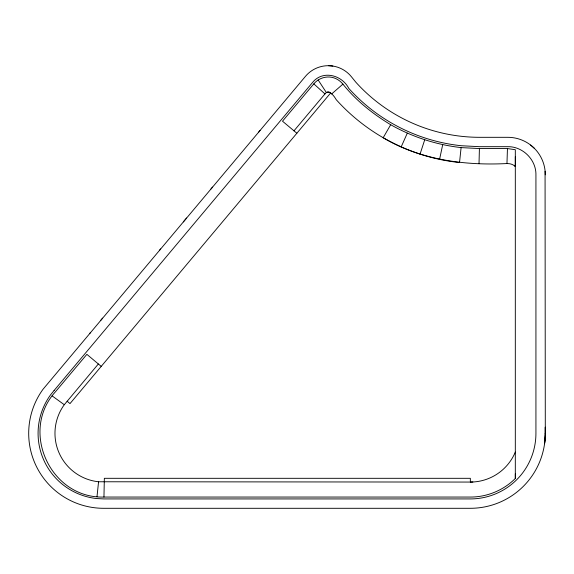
<?xml version="1.0" encoding="UTF-8"?>
<svg xmlns="http://www.w3.org/2000/svg" width="574" height="574" viewBox="0 0 574 574"><rect width="100%" height="100%" fill="white"/><g stroke="black" fill="none" stroke-linecap="round" stroke-linejoin="round"><path stroke-width="0.86" d="M101.225 366.384L86.875 354.345L55.549 391.669C19.394 431.038 50.584 498.713 103.951 497.055L470.343 497.055C487.01 497.12 503.556 490.282 515.316 478.472L515.316 473.837M515.316 156.695L515.316 166.517L514.634 165.915A11.186 11.186 0 0 0 509.281 163.698L506.964 163.547C464.366 165.743 420.39 159.794 383.188 137.724L390.693 124.723C372.741 113.882 356.045 100.572 342.915 84.127C340.526 81.221 337.376 78.961 333.774 77.813C326.671 75.538 318.498 78.093 313.82 83.869L282.501 121.193L296.858 133.24M545.3 433.607L545.3 427.149L545.293 433.743M103.951 497.055L104.346 478.314L470.343 478.314L470.343 482.067L98.57 481.765A48.69 48.69 0 0 1 64.274 404.72L52.126 395.895M479.025 163.547L479.412 148.558L507.452 148.558L515.316 149.714L515.316 478.472M506.964 163.547L507.452 148.558M96.999 496.689L98.57 481.765M390.693 124.723C412.347 136.985 436.376 144.792 461.101 147.597L459.53 162.528A193.051 193.051 0 0 1 336.249 99.711C334.448 96.583 328.974 88.432 324.956 93.928L293.988 130.829M544.568 443.731L545.3 433.341L545.07 171.31M439.576 159.364L442.697 144.684M420.053 154.133L424.695 139.862M515.316 452.075L514.849 453.159A48.725 48.725 0 0 1 470.343 482.067L472.89 481.995M401.19 146.894L407.296 133.182M514.634 165.915L515.316 165.025M64.274 404.72L98.355 363.981M89.695 333.487L90.211 332.87M100.515 320.586L102.581 318.125M159.464 250.343L160.641 248.929M183.328 221.894L186.579 218.02M210.952 188.975L212.524 187.102M258.709 132.063L260.044 130.47M330.653 92.966L69.992 403.615L67.122 401.204M331.614 93.985L342.915 84.127M461.101 147.597L479.412 148.558M328.529 65.701L332.884 66.06M530.634 145.057L534.322 148.293M313.82 83.869L324.956 93.928M318.161 79.98L326.384 92.565A3.451 3.451 0 0 1 330.602 92.916M545.3 174.79A37.482 37.482 0 0 0 507.818 137.315L479.713 137.315A166.776 166.776 0 0 1 355.772 82.132L351.396 76.729A29.755 29.755 0 0 0 305.476 76.328L43.014 389.28A74.957 74.957 0 0 0 103.657 508.299L470.343 508.299A74.957 74.957 0 0 0 545.3 433.341A99.754 86.387 0 0 1 544.661 443.128M54.107 390.478L50.605 394.797A65.58 65.58 0 0 0 96.805 498.562L103.908 498.928L470.343 498.928A65.587 65.587 0 0 0 535.929 433.341L535.929 175.099C536.381 159.852 522.763 146.234 507.516 146.686L479.462 146.686L461.295 145.731A176.161 176.161 0 0 1 348.798 88.41C341.946 74.885 322.545 69.791 312.435 82.613L54.107 390.478"/></g></svg>
